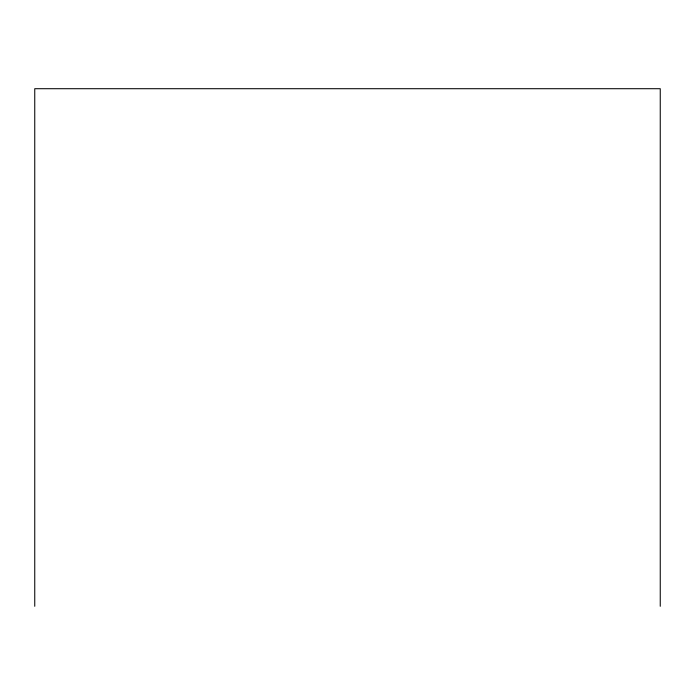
<?xml version="1.0" encoding="UTF-8"?>
<svg xmlns="http://www.w3.org/2000/svg" width="695" height="695" viewBox="0 0 695 695"><rect width="100%" height="100%" fill="white"/><g stroke="black" fill="none" stroke-linecap="round" stroke-linejoin="round"><path stroke-width="1.04" d="M660.25 606.292L660.25 88.708L34.75 88.708L34.75 606.292"/></g></svg>
